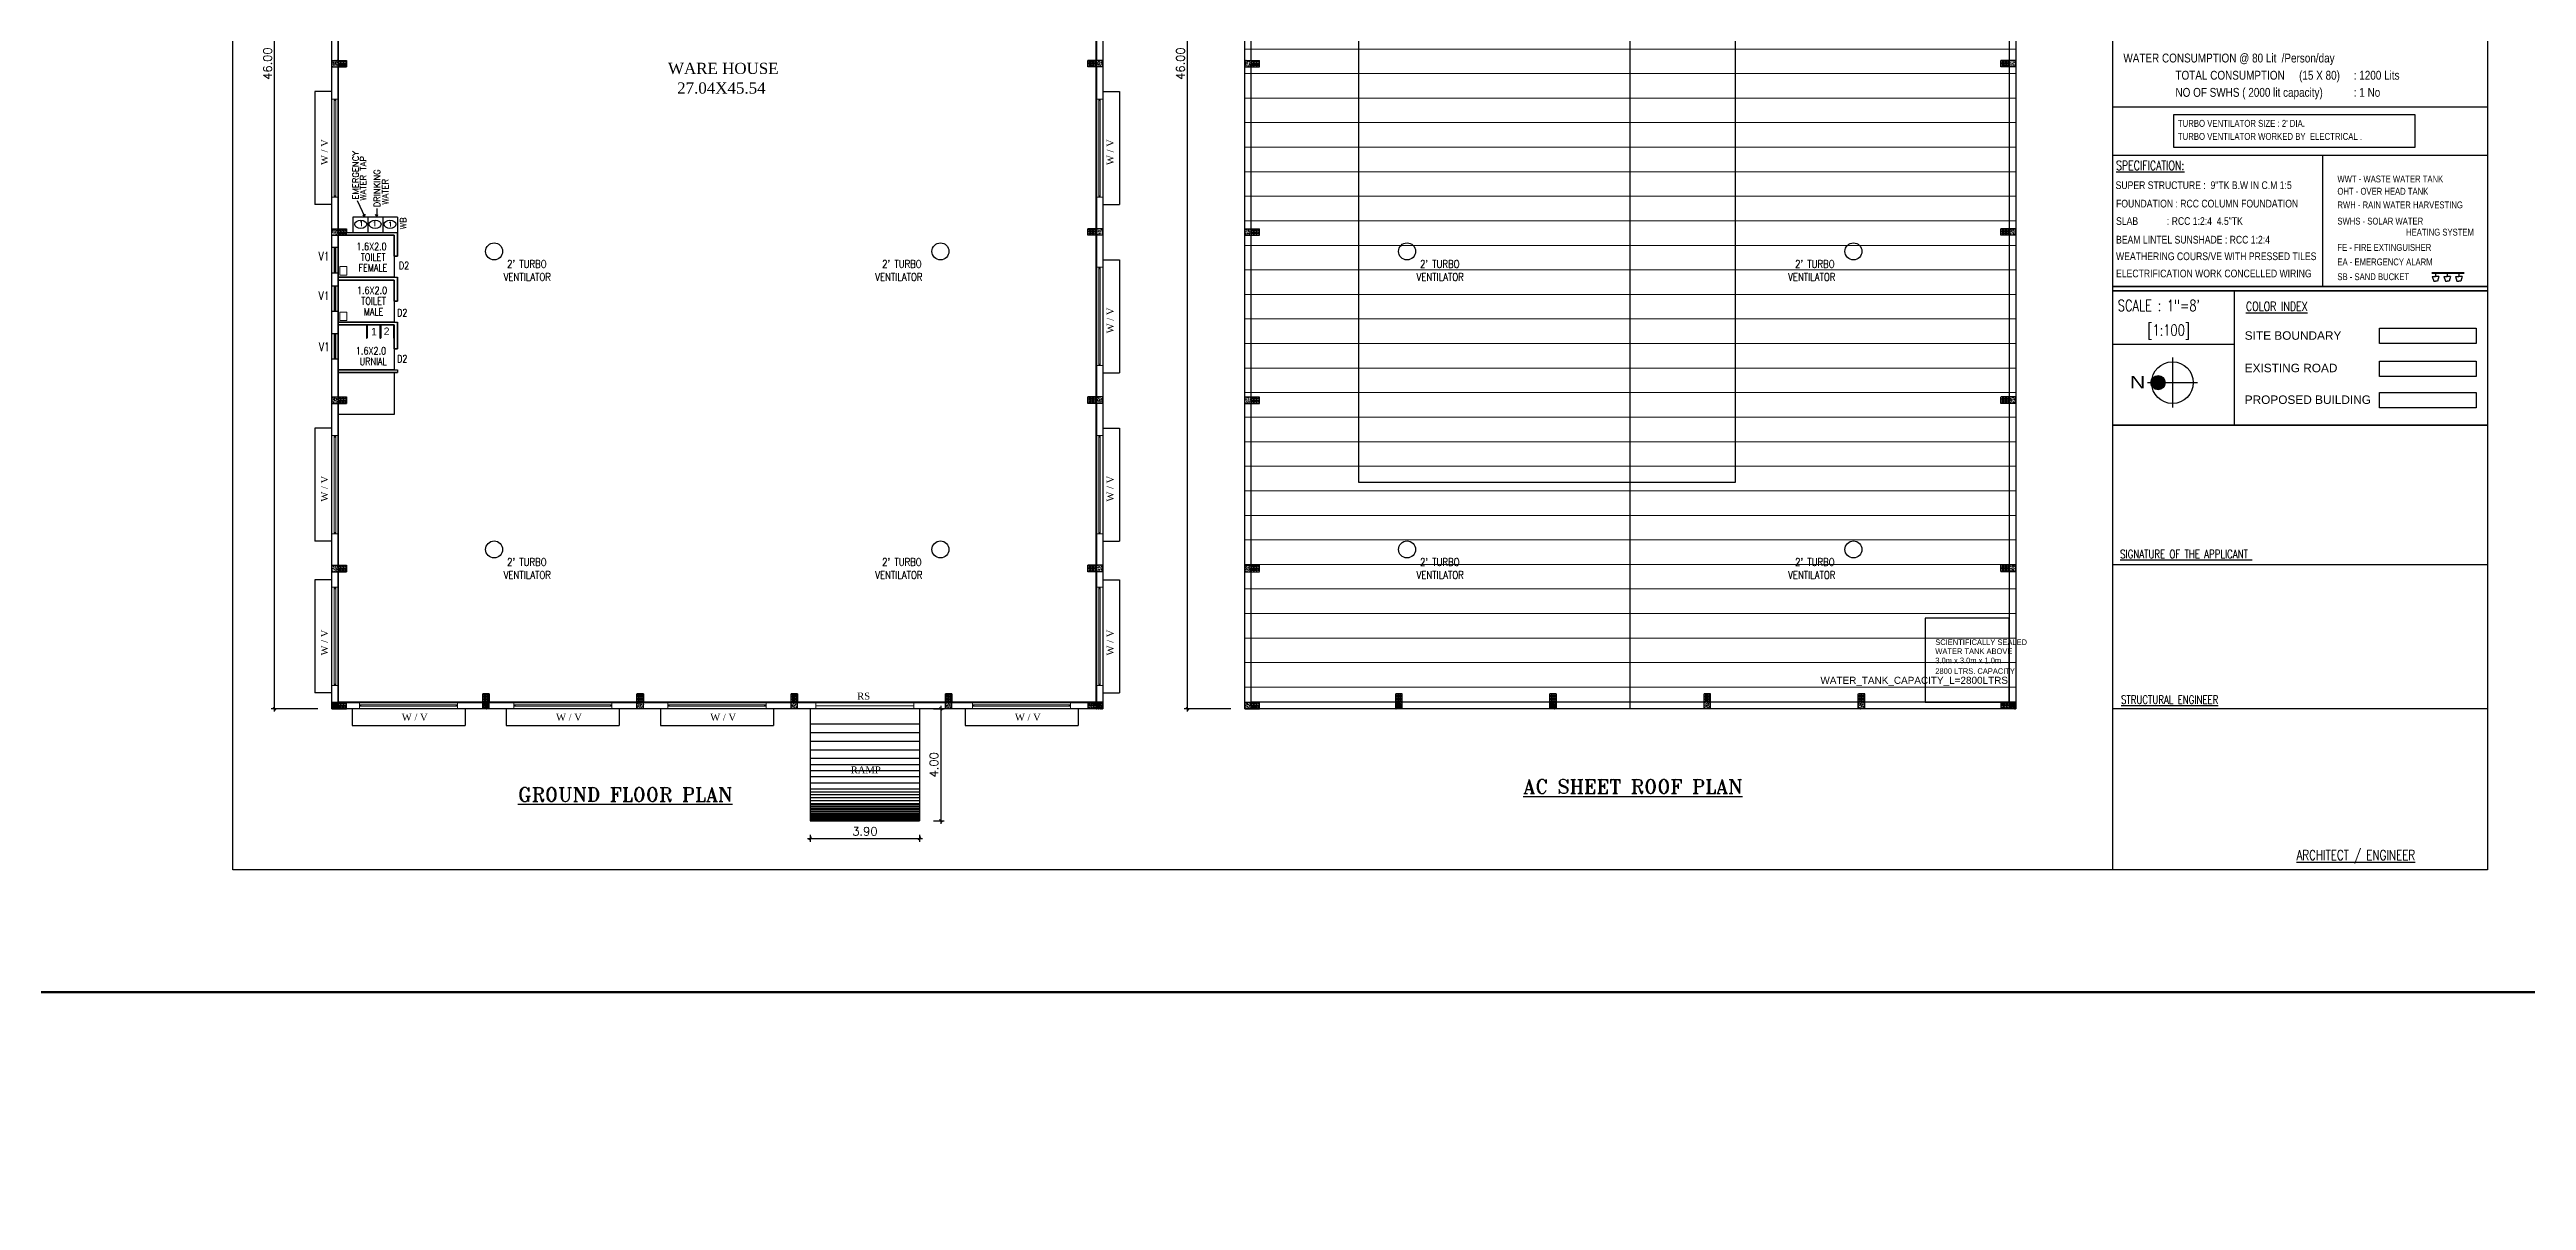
# Model space of a CAD drawing. Header units: metres. Extents: x -178271 to 51524, y -130823 to -18998.
# Drawn here: x -177625.4 to -177537, y -114020.7 to -113979.7 of the extents above; entities that cross this region are included whole.
import ezdxf
from ezdxf.enums import TextEntityAlignment as Align

# ---------------------------------------------------------------- set-up
doc = ezdxf.new("R2010")
doc.units = ezdxf.units.M
doc.header["$MEASUREMENT"] = 0
for name, pattern in [('CENTERX2', [4, 2.5, -0.5, 0.5, -0.5]), ('DASHED', [0.75, 0.5, -0.25]), ('HIDDEN2', [0.1875, 0.125, -0.0625])]:
    doc.linetypes.add(name, pattern=pattern)
for name, color, linetype, lineweight in [('2.5 Door-Window', 6, 'Continuous', 9), ('BLK_1_FLR_0_WASH', 243, 'Continuous', 5), ('COLUMN', 11, 'Continuous', 30), ('FLOOR-GROUND', 7, 'Continuous', 50), ('Hatch', 252, 'Continuous', 9), ('Text Door', 6, 'Continuous', 9), ('WALL', 1, 'Continuous', 30)]:
    doc.layers.add(name, color=color, linetype=linetype, lineweight=lineweight)
for name, color, linetype in [('3.2 ELE1', 3, 'Continuous'), ('5.1 TEXT', 7, 'CENTERX2'), ('BLK_1_FLR_0_CARPET_AREA', 14, 'Continuous'), ('BLK_1_FLR_0_REGULAR_ROOM_1', 4, 'Continuous'), ('BLK_1_FLR_0_URINAL', 235, 'Continuous'), ('BLK_1_FLR_0_WATER_CLOSET', 213, 'Continuous'), ('BLK_1_FLR_1_ROOF_AREA', 54, 'Continuous'), ('concrete beam', 219, 'Continuous'), ('del', 6, 'Continuous'), ('dim', 8, 'Continuous'), ('EL-DP', 200, 'Continuous'), ('FOOT', 3, 'Continuous'), ('frame', 253, 'Continuous'), ('h', 2, 'DASHED'), ('HACH', 8, 'Continuous'), ('L4', 7, 'Continuous'), ('LAYER2', 1, 'Continuous'), ('RN', 52, 'Continuous'), ('SNO', 6, 'Continuous'), ('SOLAR_PANEL', 3, 'Continuous'), ('STEX', 1, 'Continuous'), ('SUB', 3, 'HIDDEN2'), ('Text', 4, 'Continuous'), ('TEXT-1', 6, 'Continuous'), ('txt', 2, 'Continuous'), ('WATER_TANK_CALCULATION', 150, 'Continuous'), ('WIN', 5, 'Continuous')]:
    doc.layers.add(name, color=color, linetype=linetype)
doc.layers.add('BLK_1_COVERED_AREA', color=140, linetype='Continuous', plot=False)
doc.layers.add('BLK_1_FLR_0_BLT_UP_AREA', color=45, linetype='Continuous', plot=False)
doc.styles.add('1', font='arial.ttf')
doc.styles.add('ED', font='swiss.ttf')
doc.styles.add('NOS.', font='times.ttf')
doc.styles.add('ROMANT', font='romant.shx')
doc.styles.add('RS', font='romans.shx')
doc.styles.add('style1', font='romanc.shx', dxfattribs={"height": 0.7})
doc.styles.add('style2', font='arial.ttf')
doc.styles.add('USA TEXT', font='GOTHIC.TTF')
doc.styles.add('Vish', font='arial.ttf')
doc.dimstyles.new('my1', dxfattribs={"dimtxt": 0.3, "dimasz": 0.1, "dimexe": 0.12, "dimexo": 0.5, "dimgap": 0.1, "dimtad": 1, "dimtoh": 1, "dimzin": 3, "dimdsep": 46, "dimtxsty": 'RS', "dimblk": 'OBLIQUE', "dimcen": 0.09, "dimdle": 0.1, "dimclrd": 8, "dimclre": 8, "dimclrt": 4, "dimadec": 0, "dimazin": 0, "dimtfac": 1, "dimtofl": 0, "dimtmove": 0, "dimatfit": 3, "dimldrblk": 'OBLIQUE', "dimfxl": 0, "dimtolj": 1, "dimtzin": 0, "dimarcsym": 0})
pattern_1 = [(320, (2625.09171, 1555.362774), (-0.0062752135, -0.0717260183), [0.0075, -0.0825]), (265, (2625.09171, 1555.362774), (0.0752192134, 0.0138751334), [0.006, -0.066]), (10.4514, (2625.091186, 1555.3568), (0.0689439542, -0.0578509382), [0.006374019, -0.0701142112]), (316.1842, (2625.11171, 1555.362774), (-0.0165519014, -0.1067241049), [0.01125, -0.12375]), (6.6356, (2625.11033, 1555.35388), (0.097411787, -0.0934662706), [0.0095610288, -0.1051713]), (261.1842, (2625.11171, 1555.36277), (0.09741186, -0.0934661945), [0.009, -0.099]), (291, (2625.10671, 1555.352774), (-0.0402618891, -0.0596907052), [0.0075, -0.0825]), (236, (2625.10671, 1555.352774), (0.0725150045, -0.0243315332), [0.006, -0.066]), (341.4514, (2625.10335, 1555.3478), (0.0322530497, -0.0840222629), [0.006374019, -0.0701142112]), (307.5, (2625.091708, 1555.362774), (0.03328938538, -0.00121598553), [0, -0.0652, 0, -0.067, 0, -0.06625]), (277.5, (2625.09171, 1555.362774), (0.0394411712, -0.02630695374), [0, -0.0382, 0, -0.0637, 0, -0.02525]), (237.5, (2625.091708, 1555.385074), (-0.00225548717, -0.05338224362), [0, -0.025, 0, -0.078, 0, -0.1035]), (227.5, (2625.09171, 1555.395074), (0.0100104982, -0.0583186169), [0, -0.0325, 0, -0.0518, 0, -0.0735])]

# ---------------------------------------------------------------- blocks, each defined once
blk = doc.blocks.new('col')
at = {"layer": 'concrete beam'}
h = blk.add_hatch(dxfattribs=at)
h.set_pattern_fill('AR-CONC', color=256, scale=0.01, angle=-90, style=0)
h.set_pattern_definition(pattern_1)
h.paths.add_polyline_path([(0.115, 0), (0.115, 0.23), (-0.115, 0.23), (-0.115, 0)])
h = blk.add_hatch(dxfattribs=at)
h.set_pattern_fill('AR-CONC', color=256, scale=0.01, angle=-90, style=0)
h.set_pattern_definition(pattern_1)
h.paths.add_polyline_path([(0.115, 0), (0.115, 0.23), (-0.115, 0.23), (-0.115, 0)])
for p, q in [((-0.115, 0), (-0.115, 0.23)), ((0.115, 0.23), (-0.115, 0.23)), ((-0.115, 0), (-0.115, 0.23)), ((0.115, 0), (-0.115, 0)), ((0.115, 0), (-0.115, 0)), ((0.115, 0), (0.115, 0.23)), ((0.115, 0), (0.115, 0.23))]:
    blk.add_line(p, q, dxfattribs=at)
at = {"layer": 'frame'}
for p, q in [((-0.115, 0.23), (-0.115, 0.53)), ((-0.115, 0.23), (-0.115, 0.53)), ((-0.003, 0.432), (-0.115, 0.432)), ((-0.003, 0.432), (-0.115, 0.432)), ((-0.003, 0.428), (-0.115, 0.428)), ((-0.003, 0.428), (-0.115, 0.428)), ((-0.003, 0.333), (-0.115, 0.333)), ((-0.003, 0.333), (-0.115, 0.333)), ((-0.003, 0.327), (-0.115, 0.327)), ((-0.003, 0.327), (-0.115, 0.327)), ((0.115, 0.24), (-0.115, 0.24)), ((0.115, 0.24), (-0.115, 0.24)), ((0.113, 0.53), (-0.113, 0.53)), ((0.113, 0.53), (-0.113, 0.53)), ((0.113, 0.23), (-0.113, 0.23)), ((0.113, 0.23), (-0.113, 0.23)), ((-0.003, 0.24), (-0.003, 0.53)), ((-0.003, 0.24), (-0.003, 0.53)), ((0.003, 0.24), (0.003, 0.53)), ((0.003, 0.24), (0.003, 0.53)), ((0.115, 0.432), (0.003, 0.432)), ((0.115, 0.432), (0.003, 0.432)), ((0.115, 0.428), (0.003, 0.428)), ((0.115, 0.428), (0.003, 0.428)), ((0.115, 0.333), (0.003, 0.333)), ((0.115, 0.333), (0.003, 0.333)), ((0.115, 0.327), (0.003, 0.327)), ((0.115, 0.327), (0.003, 0.327)), ((0.115, 0.23), (0.115, 0.53)), ((0.115, 0.23), (0.115, 0.53))]:
    blk.add_line(p, q, dxfattribs=at)
for centre in [(-0.06, 0.48), (-0.06, 0.48), (-0.06, 0.38), (-0.06, 0.38), (-0.06, 0.28), (-0.06, 0.28), (0.06, 0.48), (0.06, 0.48), (0.06, 0.38), (0.06, 0.38), (0.06, 0.28), (0.06, 0.28)]:
    blk.add_circle(centre, 0.014, dxfattribs=at)
blk = doc.blocks.new('ERERER')
at = {"layer": '2.5 Door-Window', "linetype": 'Continuous'}
for points in [[(417046, 159693), (417046, 159643), (417096, 159643), (417096, 159693)], [(420495, 159693), (420495, 159643), (420546, 159643), (420546, 159693)]]:
    blk.add_hatch(color=256, dxfattribs=at).paths.add_polyline_path(points)
for p, q in [((417046, 159693), (420546, 159693)), ((417046, 159643), (420546, 159643))]:
    blk.add_line(p, q, dxfattribs=at)
blk.add_lwpolyline([(417046, 159783), (420546, 159783), (420546, 159553), (417046, 159553), (417046, 159783)], dxfattribs=at)
for points in [[(417096, 159693), (417046, 159693), (417046, 159643), (417096, 159643)], [(420495, 159693), (420546, 159693), (420546, 159643), (420495, 159643)]]:
    blk.add_lwpolyline(points, close=True, dxfattribs=at)
blk = doc.blocks.new('_Oblique')
at = {"color": 0, "linetype": 'ByBlock', "lineweight": -2}
blk.add_line((-0.5, -0.5), (0.5, 0.5), dxfattribs=at)
blk = doc.blocks.new('*D238')
at = {"layer": 'Defpoints', "color": 0, "linetype": 'Continuous'}
for p in [(-177598.253, -114007.207), (-177594.353, -114007.207), (-177594.353, -114007.828)]:
    blk.add_point(p, dxfattribs=at)
at = {"layer": 'dim', "color": 8, "linetype": 'Continuous', "lineweight": -2}
for p, q in [((-177598.353, -114007.828), (-177594.253, -114007.828)), ((-177598.253, -114007.707), (-177598.253, -114007.948)), ((-177594.353, -114007.707), (-177594.353, -114007.948))]:
    blk.add_line(p, q, dxfattribs=at)
at = {"layer": 'dim', "color": 8, "linetype": 'Continuous', "lineweight": -2, "xscale": 0.1, "yscale": 0.1, "zscale": 0.1, "rotation": 180}
blk.add_blockref('_Oblique', (-177598.253, -114007.828), dxfattribs=at)
at = {"layer": 'dim', "color": 8, "linetype": 'Continuous', "lineweight": -2, "xscale": 0.1, "yscale": 0.1, "zscale": 0.1}
blk.add_blockref('_Oblique', (-177594.353, -114007.828), dxfattribs=at)
at = {"layer": 'dim', "color": 4, "linetype": 'Continuous', "insert": (-177596.303, -114007.578), "char_height": 0.3, "attachment_point": 5, "style": 'RS'}
blk.add_mtext('\\A1;3.90', dxfattribs=at)
blk = doc.blocks.new('*D248')
at = {"layer": 'Defpoints', "color": 0, "linetype": 'Continuous'}
for p in [(-177594.353, -114003.207), (-177594.353, -114007.207), (-177593.592, -114007.207)]:
    blk.add_point(p, dxfattribs=at)
at = {"layer": 'dim', "color": 8, "linetype": 'Continuous', "lineweight": -2}
for p, q in [((-177593.853, -114003.207), (-177593.472, -114003.207)), ((-177593.592, -114003.107), (-177593.592, -114007.307)), ((-177593.853, -114007.207), (-177593.472, -114007.207))]:
    blk.add_line(p, q, dxfattribs=at)
at = {"layer": 'dim', "color": 8, "linetype": 'Continuous', "lineweight": -2, "xscale": 0.1, "yscale": 0.1, "zscale": 0.1}
for p, rotation in [((-177593.592, -114003.207), 90), ((-177593.592, -114007.207), 270)]:
    blk.add_blockref('_Oblique', p, dxfattribs=dict(at, rotation=rotation))
at = {"layer": 'dim', "color": 4, "linetype": 'Continuous', "insert": (-177593.842, -114005.207), "char_height": 0.3, "attachment_point": 5, "rotation": 90, "style": 'RS'}
blk.add_mtext('\\A1;4.00', dxfattribs=at)
blk = doc.blocks.new('*D249')
at = {"layer": 'Defpoints', "color": 0, "linetype": 'Continuous'}
for p in [(-177617.358, -113957.207), (-177615.317, -113957.207), (-177615.317, -114003.207)]:
    blk.add_point(p, dxfattribs=at)
at = {"layer": 'dim', "color": 8, "linetype": 'Continuous', "lineweight": -2}
for p, q in [((-177615.817, -113957.207), (-177617.478, -113957.207)), ((-177617.358, -114003.307), (-177617.358, -113957.107)), ((-177615.817, -114003.207), (-177617.478, -114003.207))]:
    blk.add_line(p, q, dxfattribs=at)
at = {"layer": 'dim', "color": 8, "linetype": 'Continuous', "lineweight": -2, "xscale": 0.1, "yscale": 0.1, "zscale": 0.1}
for p, rotation in [((-177617.358, -113957.207), 90), ((-177617.358, -114003.207), 270)]:
    blk.add_blockref('_Oblique', p, dxfattribs=dict(at, rotation=rotation))
at = {"layer": 'dim', "color": 4, "linetype": 'Continuous', "insert": (-177617.608, -113980.207), "char_height": 0.3, "attachment_point": 5, "rotation": 90, "style": 'RS'}
blk.add_mtext('\\A1;46.00', dxfattribs=at)
blk = doc.blocks.new('*D251')
at = {"layer": 'Defpoints', "color": 0, "linetype": 'Continuous'}
for p in [(-177584.797, -113957.207), (-177582.756, -113957.207), (-177582.756, -114003.207)]:
    blk.add_point(p, dxfattribs=at)
at = {"layer": 'dim', "color": 8, "linetype": 'Continuous', "lineweight": -2}
for p, q in [((-177583.256, -113957.207), (-177584.917, -113957.207)), ((-177584.797, -114003.307), (-177584.797, -113957.107)), ((-177583.256, -114003.207), (-177584.917, -114003.207))]:
    blk.add_line(p, q, dxfattribs=at)
at = {"layer": 'dim', "color": 8, "linetype": 'Continuous', "lineweight": -2, "xscale": 0.1, "yscale": 0.1, "zscale": 0.1}
for p, rotation in [((-177584.797, -113957.207), 90), ((-177584.797, -114003.207), 270)]:
    blk.add_blockref('_Oblique', p, dxfattribs=dict(at, rotation=rotation))
at = {"layer": 'dim', "color": 4, "linetype": 'Continuous', "insert": (-177585.047, -113980.207), "char_height": 0.3, "attachment_point": 5, "rotation": 90, "style": 'RS'}
blk.add_mtext('\\A1;46.00', dxfattribs=at)

msp = doc.modelspace()

# ---------------------------------------------------------------- hatches: boundary and pattern name
at = {"layer": 'Hatch', "ltscale": 1000}
h = msp.add_hatch(dxfattribs=at)
h.set_pattern_fill('LINE', color=256, scale=7, style=0)
h.set_pattern_definition([(0, (-66964.7544, -14805.4374), (0, 0.875), [])])
h.paths.add_polyline_path([(-177582.756, -113957.207), (-177555.256, -113957.207), (-177555.256, -114003.207), (-177582.756, -114003.207)])
at = {"layer": 'L4', "linetype": 'Continuous'}
for points in [[(-177550.179, -113991.327, 0.414214), (-177550.433, -113991.58), (-177549.926, -113991.58, 0.414214)], [(-177550.433, -113991.58, 0.414214), (-177550.179, -113991.834, 0.414214), (-177549.926, -113991.58)]]:
    msp.add_hatch(color=256, dxfattribs=at).paths.add_polyline_path(points)

# ---------------------------------------------------------------- linework, layer by layer
msp.add_line((-177551.796, -114008.956), (-177551.796, -113933.905))
at = {"layer": '2.5 Door-Window', "linetype": 'Continuous'}
for p, q in [((-177598.053, -114002.977), (-177594.553, -114002.977)), ((-177598.053, -114003.207), (-177598.053, -114002.977)), ((-177594.553, -114003.207), (-177598.053, -114003.207)), ((-177594.553, -114002.977), (-177594.553, -114003.207))]:
    msp.add_line(p, q, dxfattribs=at)
at = {"layer": '3.2 ELE1', "linetype": 'Continuous'}
for p, q in [((-177615.317, -113981.203), (-177615.917, -113981.203)), ((-177615.917, -113981.203), (-177615.917, -113985.235)), ((-177587.817, -113981.203), (-177587.217, -113981.203)), ((-177587.217, -113981.203), (-177587.217, -113985.235)), ((-177615.317, -113985.235), (-177615.917, -113985.235)), ((-177587.817, -113985.235), (-177587.217, -113985.235)), ((-177587.817, -113987.203), (-177587.217, -113987.203)), ((-177587.217, -113987.203), (-177587.217, -113991.235)), ((-177587.817, -113991.235), (-177587.217, -113991.235)), ((-177615.317, -113993.203), (-177615.917, -113993.203)), ((-177615.917, -113993.203), (-177615.917, -113997.235)), ((-177587.817, -113993.203), (-177587.217, -113993.203)), ((-177587.217, -113993.203), (-177587.217, -113997.235)), ((-177615.317, -113997.235), (-177615.917, -113997.235)), ((-177587.817, -113997.235), (-177587.217, -113997.235)), ((-177615.317, -113998.612), (-177615.917, -113998.612)), ((-177615.917, -113998.612), (-177615.917, -114002.644)), ((-177587.817, -113998.612), (-177587.217, -113998.612)), ((-177587.217, -113998.612), (-177587.217, -114002.644)), ((-177615.317, -114002.644), (-177615.917, -114002.644)), ((-177587.817, -114002.644), (-177587.217, -114002.644)), ((-177614.596, -114003.207), (-177614.596, -114003.807)), ((-177610.564, -114003.207), (-177610.564, -114003.807)), ((-177609.096, -114003.207), (-177609.096, -114003.807)), ((-177605.064, -114003.207), (-177605.064, -114003.807)), ((-177603.596, -114003.207), (-177603.596, -114003.807)), ((-177599.564, -114003.207), (-177599.564, -114003.807)), ((-177592.73, -114003.207), (-177592.73, -114003.807)), ((-177588.698, -114003.207), (-177588.698, -114003.807)), ((-177614.596, -114003.807), (-177610.564, -114003.807)), ((-177609.096, -114003.807), (-177605.064, -114003.807)), ((-177603.596, -114003.807), (-177599.564, -114003.807)), ((-177592.73, -114003.807), (-177588.698, -114003.807))]:
    msp.add_line(p, q, dxfattribs=at)
at = {"layer": 'BLK_1_COVERED_AREA'}
msp.add_lwpolyline([(-177615.317, -114003.207), (-177615.317, -113957.207), (-177587.817, -113957.207), (-177587.817, -114003.207)], close=True, dxfattribs=at)
at = {"layer": 'BLK_1_FLR_0_BLT_UP_AREA', "color": 49}
msp.add_lwpolyline([(-177615.317, -114003.207), (-177615.317, -113957.207), (-177587.817, -113957.207), (-177587.817, -114003.207)], close=True, dxfattribs=at)
at = {"layer": 'BLK_1_FLR_0_CARPET_AREA', "color": 14}
msp.add_lwpolyline([(-177615.087, -113974.322), (-177615.087, -113980.092), (-177614.787, -113980.092), (-177614.787, -113980.322), (-177615.087, -113980.322), (-177615.087, -113986.092), (-177614.787, -113986.092), (-177614.787, -113986.222), (-177612.972, -113986.222), (-177612.972, -113986.322), (-177612.972, -113987.072), (-177613.087, -113987.072), (-177613.087, -113986.322), (-177615.087, -113986.322), (-177615.087, -113987.822), (-177612.972, -113987.822), (-177612.972, -113988.672), (-177613.087, -113988.672), (-177613.087, -113987.922), (-177615.087, -113987.922), (-177615.087, -113989.422), (-177612.972, -113989.422), (-177612.972, -113990.372), (-177613.087, -113990.372), (-177613.087, -113989.522), (-177615.087, -113989.522), (-177615.087, -113991.122), (-177612.972, -113991.122), (-177612.972, -113991.222), (-177615.087, -113991.222), (-177615.087, -113992.092), (-177614.787, -113992.092), (-177614.787, -113992.322), (-177615.087, -113992.322), (-177615.087, -113998.092), (-177614.787, -113998.092), (-177614.787, -113998.322), (-177615.087, -113998.322), (-177615.087, -114002.977), (-177614.787, -114002.977), (-177609.932, -114002.977), (-177609.932, -114002.677), (-177609.702, -114002.677), (-177609.702, -114002.977), (-177604.432, -114002.977), (-177604.432, -114002.677), (-177604.202, -114002.677), (-177604.202, -114002.977), (-177598.932, -114002.977), (-177598.932, -114002.677), (-177598.702, -114002.677), (-177598.702, -114002.977), (-177593.432, -114002.977), (-177593.432, -114002.677), (-177593.202, -114002.677), (-177593.202, -114002.977), (-177588.047, -114002.977), (-177588.047, -113998.322), (-177588.347, -113998.322), (-177588.347, -113998.092), (-177588.047, -113998.092), (-177588.047, -113992.322), (-177588.347, -113992.322), (-177588.347, -113992.092), (-177588.047, -113992.092), (-177588.047, -113986.322), (-177588.347, -113986.322), (-177588.347, -113986.092), (-177588.047, -113986.092), (-177588.047, -113980.322), (-177588.347, -113980.322), (-177588.347, -113980.092), (-177588.047, -113980.092), (-177588.047, -113974.322)], dxfattribs=at)
at = {"layer": 'BLK_1_FLR_0_REGULAR_ROOM_1', "color": 2}
msp.add_lwpolyline([(-177588.057, -113957.437), (-177615.087, -113957.437), (-177615.087, -114002.983), (-177588.057, -114002.983)], close=True, dxfattribs=at)
at = {"layer": 'BLK_1_FLR_0_URINAL', "ltscale": 400}
msp.add_lwpolyline([(-177615.087, -113991.122), (-177615.087, -113989.522), (-177613.087, -113989.522), (-177613.087, -113991.122)], close=True, dxfattribs=at)
at = {"layer": 'BLK_1_FLR_0_WASH', "color": 60}
for points in [[(-177614.784, -113987.746), (-177614.784, -113987.446), (-177615.029, -113987.446), (-177615.029, -113987.746)], [(-177614.782, -113989.37), (-177614.782, -113989.07), (-177615.027, -113989.07), (-177615.027, -113989.37)]]:
    msp.add_lwpolyline(points, close=True, dxfattribs=at)
at = {"layer": 'BLK_1_FLR_0_WATER_CLOSET', "color": 1, "ltscale": 400}
msp.add_lwpolyline([(-177615.087, -113987.822), (-177615.087, -113986.322), (-177613.087, -113986.322), (-177613.087, -113987.822)], close=True, dxfattribs=at)
at = {"layer": 'BLK_1_FLR_0_WATER_CLOSET', "color": 2, "ltscale": 400}
msp.add_lwpolyline([(-177615.087, -113989.422), (-177615.087, -113987.922), (-177613.087, -113987.922), (-177613.087, -113989.422)], close=True, dxfattribs=at)
at = {"layer": 'BLK_1_FLR_0_WATER_CLOSET', "ltscale": 400}
msp.add_lwpolyline([(-177615.087, -113992.722), (-177615.087, -113991.222), (-177613.087, -113991.222), (-177613.087, -113992.722)], close=True, dxfattribs=at)
at = {"layer": 'BLK_1_FLR_1_ROOF_AREA'}
msp.add_lwpolyline([(-177582.756, -114003.207), (-177582.756, -113957.207), (-177555.256, -113957.207), (-177555.256, -114003.207)], close=True, dxfattribs=at)
at = {"layer": 'del', "ltscale": 2}
for p, q in [((-177540.412, -113987.653), (-177539.264, -113987.653)), ((-177540.412, -113987.677), (-177539.264, -113987.677)), ((-177540.281, -113987.653), (-177540.281, -113987.774)), ((-177539.865, -113987.653), (-177539.865, -113987.774)), ((-177539.449, -113987.653), (-177539.449, -113987.774)), ((-177540.402, -113987.791), (-177540.349, -113987.967)), ((-177540.402, -113987.791), (-177540.281, -113987.791)), ((-177540.349, -113987.967), (-177540.281, -113987.967)), ((-177540.281, -113987.791), (-177540.281, -113987.774)), ((-177540.16, -113987.791), (-177540.281, -113987.791)), ((-177540.212, -113987.967), (-177540.281, -113987.967)), ((-177540.16, -113987.791), (-177540.212, -113987.967)), ((-177539.986, -113987.791), (-177539.865, -113987.791)), ((-177539.986, -113987.791), (-177539.934, -113987.967)), ((-177539.934, -113987.967), (-177539.865, -113987.967)), ((-177539.865, -113987.791), (-177539.865, -113987.774)), ((-177539.744, -113987.791), (-177539.865, -113987.791)), ((-177539.796, -113987.967), (-177539.865, -113987.967)), ((-177539.744, -113987.791), (-177539.796, -113987.967)), ((-177539.57, -113987.791), (-177539.518, -113987.967)), ((-177539.57, -113987.791), (-177539.449, -113987.791)), ((-177539.518, -113987.967), (-177539.449, -113987.967)), ((-177539.449, -113987.791), (-177539.449, -113987.774)), ((-177539.328, -113987.791), (-177539.449, -113987.791)), ((-177539.38, -113987.967), (-177539.449, -113987.967)), ((-177539.328, -113987.791), (-177539.38, -113987.967))]:
    msp.add_line(p, q, dxfattribs=at)
at = {"layer": 'EL-DP', "linetype": 'Continuous'}
for p, q in [((-177598.253, -114003.207), (-177598.253, -114007.207)), ((-177594.353, -114003.207), (-177594.353, -114007.207)), ((-177598.253, -114007.207), (-177594.353, -114007.207))]:
    msp.add_line(p, q, dxfattribs=at)
at = {"layer": 'FLOOR-GROUND', "color": 22, "lineweight": 0}
msp.add_line((-177594.554, -114003.103), (-177598.054, -114003.103), dxfattribs=at)
at = {"layer": 'FLOOR-GROUND', "color": 64}
msp.add_lwpolyline([(-177817.892, -113885.098), (-177528.236, -113885.098), (-177528.236, -114013.31), (-177817.892, -114013.31)], close=True, dxfattribs=at)
at = {"layer": 'FOOT', "ltscale": 15}
for p, q in [((-177614.417, -113985.09), (-177614.133, -113985.668)), ((-177614.133, -113985.668), (-177614.206, -113985.613)), ((-177614.133, -113985.668), (-177614.132, -113985.577)), ((-177613.713, -113985.668), (-177613.755, -113985.587)), ((-177613.713, -113985.369), (-177613.713, -113985.668)), ((-177613.713, -113985.668), (-177613.672, -113985.587))]:
    msp.add_line(p, q, dxfattribs=at)
at = {"layer": 'HACH', "linetype": 'Continuous'}
for p, q in [((-177598.253, -114003.742), (-177594.353, -114003.742)), ((-177598.253, -114004.051), (-177594.353, -114004.051)), ((-177598.253, -114004.359), (-177594.353, -114004.359)), ((-177598.253, -114004.667), (-177594.353, -114004.667)), ((-177598.253, -114004.975), (-177594.353, -114004.975)), ((-177598.253, -114005.192), (-177594.353, -114005.192)), ((-177598.253, -114005.409), (-177594.353, -114005.409)), ((-177598.253, -114005.626), (-177594.353, -114005.626)), ((-177598.253, -114005.843), (-177594.353, -114005.843)), ((-177598.253, -114006.06), (-177594.353, -114006.06)), ((-177598.253, -114006.164), (-177594.353, -114006.164)), ((-177598.253, -114006.269), (-177594.353, -114006.269)), ((-177598.253, -114006.373), (-177594.353, -114006.373)), ((-177598.253, -114006.477), (-177594.353, -114006.477)), ((-177598.253, -114006.582), (-177594.353, -114006.582)), ((-177598.253, -114006.637), (-177594.353, -114006.637)), ((-177598.253, -114006.693), (-177594.353, -114006.693)), ((-177598.253, -114006.748), (-177594.353, -114006.748)), ((-177598.253, -114006.804), (-177594.353, -114006.804)), ((-177598.253, -114006.859), (-177594.353, -114006.859)), ((-177598.253, -114006.915), (-177594.353, -114006.915)), ((-177598.253, -114006.951), (-177594.353, -114006.951)), ((-177598.253, -114006.987), (-177594.353, -114006.987)), ((-177598.253, -114007.023), (-177594.353, -114007.023)), ((-177598.253, -114007.059), (-177594.353, -114007.059)), ((-177598.253, -114007.096), (-177594.353, -114007.096)), ((-177598.253, -114007.119), (-177594.353, -114007.119)), ((-177598.253, -114007.142), (-177594.353, -114007.142)), ((-177598.253, -114007.165), (-177594.353, -114007.165)), ((-177598.253, -114007.188), (-177594.353, -114007.188))]:
    msp.add_line(p, q, dxfattribs=at)
at = {"layer": 'L4', "linetype": 'Continuous'}
for p, q in [((-177549.666, -113990.69), (-177549.666, -113992.471)), ((-177550.556, -113991.58), (-177548.776, -113991.58))]:
    msp.add_line(p, q, dxfattribs=at)
for centre, radius in [((-177549.666, -113991.58), 0.742), ((-177550.179, -113991.58), 0.254)]:
    msp.add_circle(centre, radius, dxfattribs=at)
at = {"layer": 'LAYER2', "ltscale": 1000}
for p, q in [((-177615.317, -114003.207), (-177615.317, -113957.207)), ((-177615.087, -114002.977), (-177615.087, -113957.437)), ((-177588.047, -113957.437), (-177588.047, -114002.977)), ((-177587.817, -113957.207), (-177587.817, -114003.207)), ((-177582.756, -114003.207), (-177582.756, -113957.207)), ((-177582.526, -114002.977), (-177582.526, -113957.437)), ((-177569.006, -114003.207), (-177569.006, -113957.207)), ((-177555.486, -113957.437), (-177555.486, -114002.977)), ((-177555.256, -113957.207), (-177555.256, -114003.207)), ((-177587.817, -114003.207), (-177615.317, -114003.207)), ((-177588.047, -114002.977), (-177615.087, -114002.977)), ((-177555.256, -114003.207), (-177582.756, -114003.207)), ((-177555.486, -114002.977), (-177582.526, -114002.977))]:
    msp.add_line(p, q, dxfattribs=at)
msp.add_lwpolyline([(-177582.756, -113957.207), (-177555.256, -113957.207), (-177555.256, -114003.207), (-177582.756, -114003.207)], close=True, dxfattribs=at)
at = {"layer": 'RN', "ltscale": 18}
msp.add_line((-177538.453, -113988.151), (-177551.791, -113988.151), dxfattribs=at)
at = {"layer": 'SNO'}
for p, q in [((-177615.087, -113986.222), (-177612.972, -113986.222)), ((-177615.087, -113986.322), (-177613.087, -113986.322)), ((-177613.087, -113987.072), (-177613.087, -113986.322)), ((-177612.972, -113986.322), (-177612.972, -113986.222)), ((-177612.972, -113987.072), (-177612.972, -113986.322)), ((-177613.087, -113987.072), (-177612.972, -113987.072)), ((-177615.087, -113987.822), (-177612.972, -113987.822)), ((-177615.087, -113987.822), (-177612.972, -113987.822)), ((-177615.087, -113987.922), (-177613.087, -113987.922)), ((-177613.087, -113988.672), (-177613.087, -113987.922)), ((-177612.972, -113988.672), (-177612.972, -113987.822)), ((-177615.087, -113989.422), (-177612.972, -113989.422)), ((-177615.087, -113989.422), (-177612.972, -113989.422)), ((-177613.087, -113988.672), (-177612.972, -113988.672)), ((-177612.972, -113990.372), (-177612.972, -113989.422)), ((-177615.087, -113989.522), (-177613.087, -113989.522)), ((-177613.087, -113990.372), (-177613.087, -113989.522)), ((-177615.087, -113991.122), (-177612.972, -113991.122)), ((-177615.087, -113991.222), (-177612.972, -113991.222)), ((-177613.087, -113990.372), (-177612.972, -113990.372)), ((-177612.972, -113991.122), (-177612.972, -113991.222))]:
    msp.add_line(p, q, dxfattribs=at)
at = {"layer": 'SOLAR_PANEL', "color": 3}
msp.add_lwpolyline([(-177578.695, -113995.128), (-177565.249, -113995.128), (-177565.249, -113962.047), (-177578.695, -113962.047)], close=True, dxfattribs=at)
at = {"layer": 'STEX', "ltscale": 1500}
for p, q in [((-177538.425, -113933.905), (-177538.425, -114008.956)), ((-177538.425, -114008.956), (-177618.845, -114008.956))]:
    msp.add_line(p, q, dxfattribs=at)
at = {"layer": 'SUB', "linetype": 'Continuous', "ltscale": 45}
for centre in [(-177609.528, -113986.9), (-177593.607, -113986.9), (-177576.967, -113986.9), (-177561.045, -113986.9), (-177609.528, -113997.527), (-177593.607, -113997.527), (-177576.967, -113997.527), (-177561.045, -113997.527)]:
    msp.add_circle(centre, 0.303, dxfattribs=at)
at = {"layer": 'txt'}
for p, q in [((-177551.771, -113981.749), (-177538.425, -113981.749)), ((-177551.791, -113983.475), (-177538.444, -113983.475)), ((-177551.771, -113983.475), (-177538.425, -113983.475)), ((-177544.299, -113988.151), (-177544.299, -113983.475)), ((-177538.459, -113988.312), (-177551.816, -113988.312)), ((-177551.807, -113988.312), (-177538.444, -113988.312)), ((-177551.791, -113988.151), (-177538.444, -113988.151)), ((-177544.698, -113988.151), (-177551.791, -113988.151)), ((-177538.444, -113988.151), (-177551.782, -113988.151)), ((-177547.467, -113988.312), (-177547.467, -113993.094)), ((-177547.467, -113990.224), (-177551.816, -113990.224)), ((-177538.459, -113993.094), (-177551.816, -113993.094)), ((-177551.807, -113993.094), (-177538.425, -113993.094)), ((-177551.796, -113993.094), (-177538.425, -113993.094)), ((-177551.796, -113998.069), (-177538.425, -113998.069)), ((-177551.796, -114003.199), (-177538.425, -114003.199))]:
    msp.add_line(p, q, dxfattribs=at)
for points in [[(-177549.618, -113982.026), (-177541.016, -113982.026), (-177541.016, -113983.203), (-177549.618, -113983.203)], [(-177542.278, -113989.64), (-177538.838, -113989.64), (-177538.838, -113990.191), (-177542.278, -113990.191)], [(-177542.278, -113990.817), (-177538.838, -113990.817), (-177538.838, -113991.367), (-177542.278, -113991.367)], [(-177542.278, -113991.927), (-177538.838, -113991.927), (-177538.838, -113992.477), (-177542.278, -113992.477)]]:
    msp.add_lwpolyline(points, close=True, dxfattribs=at)
at = {"layer": 'WALL', "linetype": 'Continuous'}
msp.add_line((-177618.845, -114008.956), (-177618.845, -113933.905), dxfattribs=at)
at = {"layer": 'WATER_TANK_CALCULATION', "linetype": 'ByBlock'}
msp.add_lwpolyline([(-177558.486, -114002.977), (-177555.486, -114002.977), (-177555.486, -113999.977), (-177558.486, -113999.977)], close=True, dxfattribs=at)
at = {"layer": 'WIN'}
for p, q in [((-177612.972, -113985.682), (-177614.561, -113985.682)), ((-177614.561, -113985.682), (-177614.561, -113986.222)), ((-177614.031, -113985.682), (-177614.031, -113986.222)), ((-177613.502, -113985.682), (-177613.502, -113986.222)), ((-177613.502, -113985.682), (-177613.502, -113986.222)), ((-177612.972, -113985.682), (-177612.972, -113986.222)), ((-177615.09, -113986.766), (-177615.317, -113986.766)), ((-177615.09, -113986.766), (-177615.317, -113986.766)), ((-177615.09, -113986.766), (-177615.317, -113986.766)), ((-177615.233, -113986.766), (-177615.233, -113987.674)), ((-177615.19, -113986.766), (-177615.19, -113987.674)), ((-177615.09, -113987.674), (-177615.317, -113987.674)), ((-177615.09, -113987.674), (-177615.317, -113987.674)), ((-177615.09, -113987.674), (-177615.317, -113987.674)), ((-177615.09, -113988.138), (-177615.317, -113988.138)), ((-177615.09, -113988.138), (-177615.317, -113988.138)), ((-177615.09, -113988.138), (-177615.317, -113988.138)), ((-177615.233, -113988.138), (-177615.233, -113989.046)), ((-177615.19, -113988.138), (-177615.19, -113989.046)), ((-177615.09, -113989.046), (-177615.317, -113989.046)), ((-177615.09, -113989.046), (-177615.317, -113989.046)), ((-177615.09, -113989.046), (-177615.317, -113989.046)), ((-177615.09, -113989.838), (-177615.317, -113989.838)), ((-177615.09, -113989.838), (-177615.317, -113989.838)), ((-177615.09, -113989.838), (-177615.317, -113989.838)), ((-177615.233, -113989.838), (-177615.233, -113990.746)), ((-177615.19, -113989.838), (-177615.19, -113990.746)), ((-177614.084, -113989.522), (-177614.084, -113989.982)), ((-177614.058, -113989.522), (-177614.058, -113989.982)), ((-177613.598, -113989.522), (-177613.598, -113989.982)), ((-177613.573, -113989.522), (-177613.573, -113989.982)), ((-177613.113, -113989.522), (-177613.113, -113989.982)), ((-177613.087, -113989.522), (-177613.087, -113989.982)), ((-177615.09, -113990.746), (-177615.317, -113990.746)), ((-177615.09, -113990.746), (-177615.317, -113990.746)), ((-177615.09, -113990.746), (-177615.317, -113990.746))]:
    msp.add_line(p, q, dxfattribs=at)
for centre in [(-177614.071, -113989.982), (-177613.586, -113989.982), (-177613.1, -113989.982)]:
    msp.add_arc(centre, 0.0128, 180, 0, dxfattribs=at)
for centre in [(-177614.283, -113985.934), (-177613.771, -113985.934), (-177613.241, -113985.934)]:
    msp.add_ellipse(centre, major_axis=(0.212, 0), ratio=0.689964, dxfattribs=at)

# ---------------------------------------------------------------- block references
at = {"linetype": 'Continuous', "yscale": 0.0010000000474975, "zscale": 0.0010000000474975}
for p, xscale, rotation in [((-177455.534, -113564.423), -0.0010000000474975, 90), ((-177747.6, -113564.423), 0.0010000000474975, 270), ((-177747.6, -113570.423), 0.0010000000474975, 270), ((-177455.534, -113576.423), -0.0010000000474975, 90), ((-177747.6, -113576.423), 0.0010000000474975, 270), ((-177455.534, -113581.832), -0.0010000000474975, 90), ((-177747.6, -113581.832), 0.0010000000474975, 270), ((-178031.376, -113843.424), -0.0010000000474975, 180), ((-178025.876, -113843.424), -0.0010000000474975, 180), ((-178020.376, -113843.424), -0.0010000000474975, 180), ((-178009.51, -113843.424), -0.0010000000474975, 180)]:
    msp.add_blockref('ERERER', p, dxfattribs=dict(at, xscale=xscale, rotation=rotation))
at = {"layer": 'COLUMN'}
for p, rotation in [((-177615.317, -113980.207), 270), ((-177582.756, -113980.207), 270), ((-177615.317, -113986.207), 270), ((-177582.756, -113986.207), 270), ((-177615.317, -113992.207), 270), ((-177582.756, -113992.207), 270), ((-177615.317, -113998.207), 270), ((-177582.756, -113998.207), 270), ((-177615.317, -114003.092), 270), ((-177587.817, -114003.092), 90), ((-177582.756, -114003.092), 270), ((-177555.256, -114003.092), 90)]:
    msp.add_blockref('col', p, dxfattribs=dict(at, rotation=rotation))
at = {"layer": 'COLUMN', "xscale": -1, "rotation": 90}
for p in [(-177587.817, -113980.207), (-177555.256, -113980.207), (-177587.817, -113986.207), (-177555.256, -113986.207), (-177587.817, -113992.207), (-177555.256, -113992.207), (-177587.817, -113998.207), (-177555.256, -113998.207)]:
    msp.add_blockref('col', p, dxfattribs=at)
at = {"layer": 'COLUMN'}
for p in [(-177609.817, -114003.207), (-177604.317, -114003.207), (-177598.817, -114003.207), (-177593.317, -114003.207), (-177577.256, -114003.207), (-177571.756, -114003.207), (-177566.256, -114003.207), (-177560.756, -114003.207)]:
    msp.add_blockref('col', p, dxfattribs=at)

# ---------------------------------------------------------------- texts
at = {"layer": '5.1 TEXT', "style": 'NOS.'}
for s, height, p in [('WARE HOUSE', 0.4, (-177603.325, -113980.577)), ('27.04X45.54', 0.4, (-177602.999, -113981.277)), ('RS', 0.25, (-177596.578, -114002.881)), ('W / V', 0.25, (-177612.82, -114003.631)), ('W / V', 0.25, (-177607.32, -114003.631)), ('W / V', 0.25, (-177601.82, -114003.631)), ('W / V', 0.25, (-177590.954, -114003.631)), ('RAMP', 0.25, (-177596.809, -114005.513))]:
    msp.add_text(s, height=height, dxfattribs=at).set_placement(p)
for p in [(-177615.455, -113983.824), (-177587.429, -113983.824), (-177587.429, -113989.824), (-177615.455, -113995.824), (-177587.429, -113995.824), (-177615.455, -114001.309), (-177587.429, -114001.309)]:
    msp.add_text('W / V', height=0.25, rotation=90, dxfattribs=at).set_placement(p)
at = {"layer": 'h', "style": 'RS', "width": 0.8}
for p in [(-177615.788, -113987.223), (-177615.788, -113988.633), (-177615.78, -113990.454)]:
    msp.add_text('V1', height=0.3, dxfattribs=at).set_placement(p)
at = {"layer": 'L4', "linetype": 'Continuous', "style": '1', "width": 1.246093}
msp.add_text('N', height=0.44, dxfattribs=at).set_placement((-177551.187, -113991.781), (-177550.633, -113991.781), align=Align.FIT)
at = {"layer": 'Text', "style": 'Vish'}
for s, p in [('1', (-177613.914, -113989.896)), ('2', (-177613.466, -113989.884))]:
    msp.add_text(s, height=0.268, dxfattribs=at).set_placement(p)
at = {"layer": 'Text', "style": 'USA TEXT', "width": 0.8}
for s, p in [('SCIENTIFICALLY SEALED', (-177558.125, -114000.934)), ('WATER TANK ABOVE', (-177558.125, -114001.256)), ('3.0m x 3.0m x 1.0m', (-177558.125, -114001.585)), ('2800 LTRS. CAPACITY', (-177558.125, -114001.964))]:
    msp.add_text(s, height=0.2, dxfattribs=at).set_placement(p)
at = {"layer": 'Text', "style": 'ROMANT'}
for s, p in [('%%UGROUND FLOOR PLAN', (-177604.855, -114006.265)), ('%%UAC SHEET ROOF PLAN', (-177568.911, -114005.982))]:
    msp.add_text(s, height=0.5, dxfattribs=at).set_placement(p, align=Align.MIDDLE)
at = {"layer": 'Text Door', "style": 'style1'}
for s, p in [('EMERGENCY', (-177614.359, -113985.054)), ('WATER TAP', (-177614.086, -113985.096)), ('DRINKING', (-177613.596, -113985.33)), ('WATER', (-177613.3, -113985.24)), ('WB', (-177612.662, -113986.111))]:
    msp.add_text(s, height=0.2196, rotation=90, dxfattribs=at).set_placement(p)
for p in [(-177614.339, -113985.999), (-177613.858, -113985.999), (-177613.306, -113986.018)]:
    msp.add_text('1', height=0.172, dxfattribs=at).set_placement(p)
at = {"layer": 'TEXT-1', "style": 'RS', "width": 0.8}
for s, height, p in [(' VENTILATOR ', 0.27754, (-177609.341, -113987.951)), ("2' TURBO", 0.2775, (-177609.065, -113987.49)), (' VENTILATOR ', 0.27754, (-177596.088, -113987.951)), ("2' TURBO", 0.2775, (-177595.687, -113987.49)), (' VENTILATOR ', 0.27754, (-177576.78, -113987.951)), ("2' TURBO", 0.2775, (-177576.504, -113987.49)), (' VENTILATOR ', 0.27754, (-177563.527, -113987.951)), ("2' TURBO", 0.2775, (-177563.126, -113987.49)), (' VENTILATOR ', 0.27754, (-177609.341, -113998.578)), ("2' TURBO", 0.2775, (-177609.065, -113998.117)), (' VENTILATOR ', 0.27754, (-177596.088, -113998.578)), ("2' TURBO", 0.2775, (-177595.687, -113998.117)), (' VENTILATOR ', 0.27754, (-177576.78, -113998.578)), ("2' TURBO", 0.2775, (-177576.504, -113998.117)), (' VENTILATOR ', 0.27754, (-177563.527, -113998.578)), ("2' TURBO", 0.2775, (-177563.126, -113998.117))]:
    msp.add_text(s, height=height, dxfattribs=at).set_placement(p)
at = {"layer": 'txt'}
for s, height, style, width, p in [('WATER CONSUMPTION @ 80 Lit', 0.31692, 'style2', 0.8, (-177551.417, -113980.166, -0.791)), ('TOTAL CONSUMPTION ', 0.31692, 'style2', 0.8, (-177549.559, -113980.78, -0.791)), ('/Person/day', 0.31692, 'style2', 0.8, (-177545.773, -113980.166, -0.791)), ('(15 X 80)', 0.3169, 'style2', 0.8, (-177545.15, -113980.78, -0.791)), (': 1200 Lits', 0.31692, 'style2', 0.8, (-177543.201, -113980.78, -0.791)), ('NO OF SWHS ( 2000 lit capacity)', 0.31692, 'style2', 0.8, (-177549.559, -113981.39, -0.791)), (': 1 No', 0.3169, 'style2', 0.8, (-177543.2, -113981.39, -0.791)), ("TURBO VENTILATOR SIZE : 2' DIA. ", 0.24783, 'style2', 0.8, (-177549.474, -113982.461)), ('TURBO VENTILATOR WORKED BY  ELECTRICAL .', 0.24783, 'style2', 0.8, (-177549.474, -113982.927)), ('%%uSPECIFICATION:', 0.32686, 'ROMANT', 0.75, (-177551.68, -113984)), ('SUPER STRUCTURE :  9"TK B.W IN C.M 1:5', 0.27537, 'style2', 0.8, (-177551.694, -113984.679)), ('FOUNDATION : RCC COLUMN FOUNDATION', 0.27537, 'style2', 0.8, (-177551.678, -113985.335)), ('WWT - WASTE WATER TANK', 0.24515, 'style2', 0.8, (-177543.783, -113984.442)), ('OHT - OVER HEAD TANK', 0.24515, 'style2', 0.8, (-177543.783, -113984.88)), ('SLAB            : RCC 1:2:4  4.5"TK ', 0.27537, 'style2', 0.8, (-177551.678, -113985.958)), ('SWHS - SOLAR WATER ', 0.24515, 'style2', 0.8, (-177543.783, -113985.945)), ('RWH - RAIN WATER HARVESTING', 0.24515, 'style2', 0.8, (-177543.783, -113985.366)), ('1.6X2.0', 0.2616, 'RS', 0.8, (-177614.436, -113986.855)), ('BEAM LINTEL SUNSHADE : RCC 1:2:4', 0.27537, 'style2', 0.8, (-177551.678, -113986.622)), ('FE - FIRE EXTINGUISHER ', 0.24515, 'style2', 0.8, (-177543.783, -113986.882)), ('HEATING SYSTEM', 0.24515, 'style2', 0.8, (-177541.335, -113986.339)), ('FEMALE', 0.2616, 'RS', 0.8, (-177614.365, -113987.616)), ('TOILET', 0.2616, 'RS', 0.8, (-177614.282, -113987.235)), ('D2', 0.2616, 'RS', 0.8, (-177612.923, -113987.535)), ('WEATHERING COURS/VE WITH PRESSED TILES', 0.27537, 'style2', 0.8, (-177551.678, -113987.213)), ('ELECTRIFICATION WORK CONCELLED WIRING ', 0.27537, 'style2', 0.8, (-177551.678, -113987.827)), ('SB - SAND BUCKET', 0.24515, 'style2', 0.8, (-177543.783, -113987.927)), ('EA - EMERGENCY ALARM', 0.24515, 'style2', 0.8, (-177543.783, -113987.4)), ('1.6X2.0', 0.2616, 'RS', 0.8, (-177614.419, -113988.421)), ('TOILET', 0.2616, 'RS', 0.8, (-177614.265, -113988.801)), ('MALE', 0.2616, 'RS', 0.8, (-177614.175, -113989.183)), ('D2', 0.2616, 'RS', 0.8, (-177612.988, -113989.217)), ('SCALE : 1"=8\'  ', 0.39867, 'ROMANT', 0.75, (-177551.617, -113989.032)), ('[1:100]', 0.3987, 'ROMANT', 0.75, (-177550.559, -113989.906)), ('%%UCOLOR INDEX', 0.32735, 'ROMANT', 0.75, (-177547.045, -113989.025)), ('1.6X2.0', 0.2616, 'RS', 0.8, (-177614.458, -113990.574)), ('URNIAL', 0.2616, 'RS', 0.8, (-177614.322, -113990.954)), ('D2', 0.2616, 'RS', 0.8, (-177612.988, -113990.86)), ('%%USIGNATURE OF THE APPLICANT ', 0.29891, 'ROMANT', 0.75, (-177551.532, -113997.844)), ('%%USTRUCTURAL ENGINEER', 0.29891, 'ROMANT', 0.75, (-177551.499, -114003.031)), ('%%UARCHITECT / ENGINEER', 0.35869, 'ROMANT', 0.75, (-177545.242, -114008.603))]:
    msp.add_text(s, height=height, dxfattribs=dict(at, style=style, width=width)).set_placement(p)
at = {"layer": 'txt', "style": 'style2'}
for s, p in [('SITE BOUNDARY ', (-177547.089, -113990.052)), ('EXISTING ROAD', (-177547.089, -113991.209)), ('PROPOSED BUILDING', (-177547.089, -113992.34))]:
    msp.add_text(s, height=0.30216, dxfattribs=at).set_placement(p)
at = {"layer": 'WATER_TANK_CALCULATION', "linetype": 'ByBlock', "insert": (-177562.222, -114002.066), "char_height": 0.25379, "attachment_point": 1, "style": 'ED'}
msp.add_mtext_dynamic_manual_height_columns('WATER_TANK_CAPACITY_L=2800LTRS', width=6.8667, gutter_width=1.269, heights=[0], dxfattribs=at)

# ---------------------------------------------------------------- dimensions: what is measured, and where the dimension line sits
at = {"layer": 'dim', "linetype": 'Continuous'}
for base, p1, p2, picture, middle in [((-177617.358, -113957.207), (-177615.317, -114003.207), (-177615.317, -113957.207), '*D249', (-177617.608, -113980.207)), ((-177584.797, -113957.207), (-177582.756, -114003.207), (-177582.756, -113957.207), '*D251', (-177585.047, -113980.207)), ((-177593.592, -114007.207), (-177594.353, -114003.207), (-177594.353, -114007.207), '*D248', (-177593.842, -114005.207))]:
    dim = msp.add_linear_dim(base=base, p1=p1, p2=p2, angle=90, dimstyle='my1', override={"dimpost": '\\X'}, dxfattribs=at)
    dim.commit()
    dim.dimension.update_dxf_attribs({"geometry": picture, "text_midpoint": middle})
dim = msp.add_linear_dim(base=(-177594.353, -114007.828), p1=(-177598.253, -114007.207), p2=(-177594.353, -114007.207), dimstyle='my1', override={"dimpost": '\\X'}, dxfattribs=at)
dim.commit()
dim.dimension.update_dxf_attribs({"geometry": '*D238', "text_midpoint": (-177596.303, -114007.578)})

doc.saveas('drawing.dxf')
